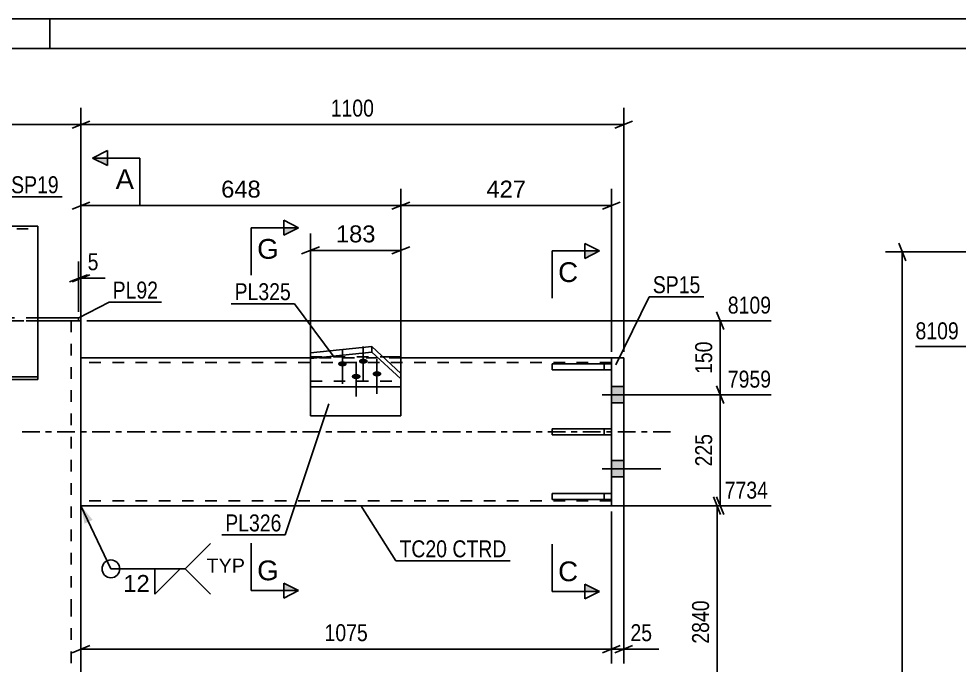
# Model space of a CAD drawing. Header units: millimetres. Extents: x -158 to 436, y -213 to 207.
# Drawn here: x 10.3 to 169.2, y 97.5 to 206.7 of the extents above; entities that cross this region are included whole.
import ezdxf

# ---------------------------------------------------------------- set-up
doc = ezdxf.new("R2010")
doc.units = ezdxf.units.MM
doc.linetypes.add('DXK_LINE_DOT2', pattern=[3.9198, 1.9599, -1.9599])
doc.linetypes.add('DXK_LINE_DOT3', pattern=[5.9187, 2.979, -0.9799, 0.9799, -0.9799])
doc.styles.add('Arial', font='ARIAL.TTF', dxfattribs={"height": 0.2})
doc.styles.add('Arial Narrow', font='ARIALN.TTF', dxfattribs={"height": 0.2})

# ---------------------------------------------------------------- blocks, each defined once
blk = doc.blocks.new('Unknown-284859241-1134')
at = {"color": 5, "linetype": 'Continuous'}
for p, q in [((435.6, 206.66), (-158.4, 206.66)), ((15.6, 201.66), (15.6, 206.66)), ((430.6, 201.66), (-153.4, 201.66))]:
    blk.add_line(p, q, dxfattribs=at)
blk = doc.blocks.new('Part-284859241-2859 - 2857')
at = {"color": 2, "linetype": 'Continuous'}
for p, q in [((59.59, 150.23), (69.93, 151.32)), ((69.93, 151.32), (74.86, 146.78)), ((69.93, 151.32), (69.93, 150.38)), ((69.93, 150.38), (59.59, 149.29)), ((59.59, 144.51), (59.59, 150.23)), ((74.86, 145.84), (69.93, 150.38)), ((74.86, 146.78), (74.86, 144.51)), ((74.86, 144.51), (59.59, 144.51))]:
    blk.add_line(p, q, dxfattribs=at)
at = {"color": 7, "linetype": 'DXK_LINE_DOT2'}
blk.add_line((59.59, 145.45), (74.86, 145.45), dxfattribs=at)
blk = doc.blocks.new('Part-284859241-2866 - 2857')
at = {"color": 2, "linetype": 'Continuous'}
for p, q in [((-13.54, 171.63), (-13.54, 145.73)), ((-13.54, 171.63), (13.54, 171.63)), ((13.54, 145.73), (13.54, 171.63)), ((-13.54, 146.18), (13.54, 146.18)), ((-13.54, 145.73), (13.54, 145.73))]:
    blk.add_line(p, q, dxfattribs=at)
at = {"color": 7, "linetype": 'DXK_LINE_DOT2'}
blk.add_line((-13.54, 171.18), (13.54, 171.18), dxfattribs=at)
blk = doc.blocks.new('Part-284859241-2937 - 2857')
at = {"color": 2, "linetype": 'Continuous'}
for p, q in [((59.59, 149.42), (20.83, 149.42)), ((110.42, 149.42), (74.86, 149.42)), ((110.42, 124.42), (20.83, 124.42))]:
    blk.add_line(p, q, dxfattribs=at)
at = {"color": 7, "linetype": 'DXK_LINE_DOT2'}
for p, q in [((20.83, 124.42), (20.83, 149.42)), ((74.86, 149.42), (59.59, 149.42)), ((110.42, 149.42), (110.42, 124.42)), ((110.42, 148.59), (20.83, 148.59)), ((110.42, 125.26), (20.83, 125.26))]:
    blk.add_line(p, q, dxfattribs=at)
at = {"color": 7, "linetype": 'DXK_LINE_DOT3'}
blk.add_line((120.42, 136.92), (10.83, 136.92), dxfattribs=at)
blk = doc.blocks.new('Part-284859241-2976 - 2857')
at = {"color": 2, "linetype": 'Continuous'}
for p, q in [((110.42, 149.42), (110.42, 124.42)), ((112.5, 149.42), (110.42, 149.42)), ((112.5, 124.42), (112.5, 149.42)), ((110.42, 124.42), (112.5, 124.42))]:
    blk.add_line(p, q, dxfattribs=at)
blk = doc.blocks.new('Bolt-284859241-3026 - 2857')
at = {"linetype": 'Continuous'}
for points in [[(110.42, 144.55), (110.42, 141.8), (112.5, 141.8), (112.5, 144.55)], [(110.42, 144.55), (110.42, 141.8), (112.5, 141.8), (112.5, 144.55)], [(110.42, 132.05), (110.42, 129.3), (112.5, 129.3), (112.5, 132.05)], [(110.42, 132.05), (110.42, 129.3), (112.5, 129.3), (112.5, 132.05)]]:
    blk.add_hatch(color=1, dxfattribs=at).paths.add_polyline_path(points)
at = {"color": 1, "linetype": 'Continuous'}
for p, q in [((110.42, 144.55), (112.5, 144.55)), ((110.42, 144.55), (112.5, 144.55)), ((108.83, 143.17), (118.75, 143.17)), ((108.83, 143.17), (118.75, 143.17)), ((110.42, 141.8), (112.5, 141.8)), ((110.42, 141.8), (112.5, 141.8)), ((110.42, 132.05), (112.5, 132.05)), ((110.42, 132.05), (112.5, 132.05)), ((108.83, 130.67), (118.75, 130.67)), ((108.83, 130.67), (118.75, 130.67)), ((110.42, 129.3), (112.5, 129.3)), ((110.42, 129.3), (112.5, 129.3))]:
    blk.add_line(p, q, dxfattribs=at)
blk = doc.blocks.new('Part-284859241-2991 - 2857')
at = {"color": 2, "linetype": 'Continuous'}
for p, q in [((-20.42, 156.17), (-13.54, 156.17)), ((-20.42, 156.17), (-20.42, 155.67)), ((-20.42, 155.67), (-19.02, 155.67)), ((20.42, 156.17), (13.54, 156.17)), ((20.42, 155.67), (19.02, 155.67)), ((20.42, 156.17), (20.42, 155.67))]:
    blk.add_line(p, q, dxfattribs=at)
at = {"color": 7, "linetype": 'DXK_LINE_DOT2'}
for p, q in [((19.02, 155.67), (-19.02, 155.67)), ((13.54, 156.17), (-13.54, 156.17))]:
    blk.add_line(p, q, dxfattribs=at)
blk = doc.blocks.new('Part-284859241-3002 - 2857')
at = {"color": 7, "linetype": 'DXK_LINE_DOT2'}
for p, q in [((59.59, 144.51), (59.59, 149.59)), ((59.59, 149.59), (71.81, 149.59)), ((74.86, 146.78), (74.86, 144.51))]:
    blk.add_line(p, q, dxfattribs=at)
at = {"color": 2, "linetype": 'Continuous'}
for p, q in [((74.86, 149.59), (71.81, 149.59)), ((74.86, 149.59), (74.86, 146.78)), ((59.59, 144.51), (59.59, 139.59)), ((74.86, 139.59), (74.86, 144.51)), ((74.86, 139.59), (59.59, 139.59))]:
    blk.add_line(p, q, dxfattribs=at)
blk = doc.blocks.new('Bolt-284859241-3024 - 2857')
at = {"linetype": 'Continuous'}
for points in [[(64.99, 148.81), (65.14, 148.8), (65.29, 148.78), (65.43, 148.73), (65.55, 148.67), (65.64, 148.6), (65.7, 148.52), (65.73, 148.43), (65.73, 148.34), (65.7, 148.25), (65.64, 148.17), (65.55, 148.09), (65.43, 148.03), (65.29, 147.99), (65.14, 147.96), (64.99, 147.95), (64.83, 147.96), (64.68, 147.99), (64.55, 148.03), (64.43, 148.09), (64.34, 148.17), (64.28, 148.25), (64.24, 148.34), (64.24, 148.43), (64.28, 148.52), (64.34, 148.6), (64.43, 148.67), (64.55, 148.73), (64.68, 148.78), (64.83, 148.8)], [(68.5, 149.26), (68.66, 149.25), (68.81, 149.22), (68.95, 149.17), (69.06, 149.11), (69.15, 149.04), (69.22, 148.96), (69.25, 148.87), (69.25, 148.78), (69.22, 148.7), (69.15, 148.62), (69.06, 148.54), (68.95, 148.48), (68.81, 148.44), (68.66, 148.41), (68.5, 148.4), (68.35, 148.41), (68.2, 148.44), (68.06, 148.48), (67.95, 148.54), (67.85, 148.62), (67.79, 148.7), (67.76, 148.78), (67.76, 148.87), (67.79, 148.96), (67.85, 149.04), (67.95, 149.11), (68.06, 149.17), (68.2, 149.22), (68.35, 149.25)], [(67.31, 146.69), (67.46, 146.68), (67.61, 146.65), (67.75, 146.61), (67.87, 146.54), (67.96, 146.47), (68.02, 146.38), (68.05, 146.29), (68.05, 146.2), (68.02, 146.11), (67.96, 146.02), (67.87, 145.95), (67.75, 145.88), (67.61, 145.84), (67.46, 145.81), (67.31, 145.8), (67.15, 145.81), (67, 145.84), (66.87, 145.88), (66.75, 145.95), (66.66, 146.02), (66.6, 146.11), (66.56, 146.2), (66.56, 146.29), (66.6, 146.38), (66.66, 146.47), (66.75, 146.54), (66.87, 146.61), (67, 146.65), (67.15, 146.68)], [(70.82, 147.13), (70.98, 147.12), (71.13, 147.1), (71.27, 147.05), (71.38, 146.99), (71.47, 146.91), (71.54, 146.83), (71.57, 146.74), (71.57, 146.64), (71.54, 146.55), (71.47, 146.47), (71.38, 146.39), (71.27, 146.33), (71.13, 146.29), (70.98, 146.26), (70.82, 146.25), (70.67, 146.26), (70.52, 146.29), (70.38, 146.33), (70.27, 146.39), (70.17, 146.47), (70.11, 146.55), (70.08, 146.64), (70.08, 146.74), (70.11, 146.83), (70.17, 146.91), (70.27, 146.99), (70.38, 147.05), (70.52, 147.1), (70.67, 147.12)]]:
    blk.add_hatch(color=1, dxfattribs=at).paths.add_polyline_path(points)
at = {"color": 1, "linetype": 'Continuous'}
for p, q in [((64.99, 150.89), (64.99, 145.02)), ((68.5, 151.33), (68.5, 145.46)), ((67.31, 148.75), (67.31, 142.88)), ((70.82, 149.2), (70.82, 143.32))]:
    blk.add_line(p, q, dxfattribs=at)
blk = doc.blocks.new('Part-284859241-3034 - 2857')
at = {"linetype": 'Continuous'}
blk.add_hatch(color=2, dxfattribs=at).paths.add_polyline_path([(0, 29.17), (-0.8, 30.57), (0.8, 30.57)])
at = {"color": 7, "linetype": 'DXK_LINE_DOT3'}
for p, q in [((0, 107.76), (0, 165.67)), ((0, 29.27), (0, 107.66)), ((0, -10), (0, 29.17))]:
    blk.add_line(p, q, dxfattribs=at)
at = {"color": 2, "linetype": 'Continuous'}
for p, q in [((-20.83, 107.76), (-20.83, 155.67)), ((-20.83, 155.67), (-20.42, 155.67)), ((-19.02, 155.67), (-17.5, 155.67)), ((-17.5, 155.67), (-13.54, 155.67)), ((19.02, 155.67), (13.54, 155.67)), ((20.83, 155.67), (20.42, 155.67)), ((20.83, 155.67), (20.83, 107.76)), ((-20.83, 29.27), (-20.83, 107.66)), ((20.83, 107.66), (20.83, 29.27)), ((0, 29.17), (-0.8, 30.57)), ((-0.8, 30.57), (0.8, 30.57)), ((0.8, 30.57), (0, 29.17)), ((-20.83, 12.5), (-20.83, 29.17)), ((20.83, 29.17), (20.83, 12.5))]:
    blk.add_line(p, q, dxfattribs=at)
at = {"color": 7, "linetype": 'DXK_LINE_DOT2'}
for p, q in [((-20.83, 155.67), (-19.02, 155.67)), ((-20.42, 155.67), (-19.86, 155.67)), ((-19.17, 155.67), (-19.17, 107.76)), ((13.54, 155.67), (-13.54, 155.67)), ((20.42, 155.67), (17.5, 155.67)), ((19.17, 155.67), (19.17, 107.76)), ((-19.17, 107.66), (-19.17, 29.27)), ((19.17, 107.66), (19.17, 29.27)), ((-19.17, 29.17), (-19.17, 0)), ((19.17, 29.17), (19.17, 0)), ((-20.83, 12.5), (-20.83, 0)), ((20.83, 12.5), (20.83, 0)), ((20.83, 0), (-20.83, 0))]:
    blk.add_line(p, q, dxfattribs=at)
at = {"color": 2, "linetype": 'Continuous'}
blk.add_circle((0, 30.07), 1, dxfattribs=at)
blk = doc.blocks.new('Part-284859241-7354 - 2857')
at = {"color": 7, "linetype": 'DXK_LINE_DOT2'}
for p, q in [((110.42, 137.42), (100.42, 137.42)), ((100.42, 137.42), (100.42, 136.42)), ((109.17, 136.42), (109.17, 137.42)), ((110.42, 136.42), (110.42, 137.42)), ((100.42, 136.42), (110.42, 136.42))]:
    blk.add_line(p, q, dxfattribs=at)
blk = doc.blocks.new('Part-284859241-7355 - 2857')
at = {"color": 7, "linetype": 'DXK_LINE_DOT2'}
for p, q in [((110.42, 148.38), (100.42, 148.38)), ((100.42, 148.38), (100.42, 147.38)), ((109.17, 148.38), (109.17, 147.38)), ((110.42, 147.38), (110.42, 148.38)), ((100.42, 147.38), (110.42, 147.38))]:
    blk.add_line(p, q, dxfattribs=at)
blk = doc.blocks.new('Part-284859241-7356 - 2857')
at = {"color": 7, "linetype": 'DXK_LINE_DOT2'}
for p, q in [((110.42, 126.47), (100.42, 126.47)), ((100.42, 126.47), (100.42, 125.47)), ((109.17, 126.47), (109.17, 125.47)), ((110.42, 125.47), (110.42, 126.47)), ((100.42, 125.47), (110.42, 125.47))]:
    blk.add_line(p, q, dxfattribs=at)
blk = doc.blocks.new('Part-284859241-7357 - 2857')
at = {"color": 2, "linetype": 'Continuous'}
for p, q in [((110.42, 137.42), (100.42, 137.42)), ((100.42, 136.42), (100.42, 137.42)), ((110.42, 137.42), (110.42, 136.42)), ((110.42, 136.42), (100.42, 136.42))]:
    blk.add_line(p, q, dxfattribs=at)
at = {"color": 7, "linetype": 'DXK_LINE_DOT2'}
blk.add_line((109.17, 136.42), (109.17, 137.42), dxfattribs=at)
blk = doc.blocks.new('Part-284859241-7358 - 2857')
at = {"color": 2, "linetype": 'Continuous'}
for p, q in [((110.42, 148.38), (100.42, 148.38)), ((100.42, 147.38), (100.42, 148.38)), ((110.42, 148.38), (110.42, 147.38)), ((110.42, 147.38), (100.42, 147.38))]:
    blk.add_line(p, q, dxfattribs=at)
at = {"color": 7, "linetype": 'DXK_LINE_DOT2'}
blk.add_line((109.17, 147.38), (109.17, 148.38), dxfattribs=at)
blk = doc.blocks.new('Part-284859241-7359 - 2857')
at = {"color": 2, "linetype": 'Continuous'}
for p, q in [((110.42, 126.47), (100.42, 126.47)), ((100.42, 125.47), (100.42, 126.47)), ((110.42, 126.47), (110.42, 125.47)), ((110.42, 125.47), (100.42, 125.47))]:
    blk.add_line(p, q, dxfattribs=at)
at = {"color": 7, "linetype": 'DXK_LINE_DOT2'}
blk.add_line((109.17, 125.47), (109.17, 126.47), dxfattribs=at)
blk = doc.blocks.new('StraightDimension-284859241-3214 - 2857')
at = {"color": 7, "linetype": 'Continuous'}
for p, q in [((-20.83, 150.42), (-20.83, 191.64)), ((20.83, 150.42), (20.83, 191.64)), ((-19.33, 189.39), (-22.33, 188.19)), ((19.33, 188.19), (22.33, 189.39)), ((-20.83, 188.79), (20.83, 188.79))]:
    blk.add_line(p, q, dxfattribs=at)
at = {"color": 0}
blk.add_wipeout([(3.34, 189.54), (3.34, 193.74), (-3.34, 193.74), (-3.34, 189.54)], dxfattribs=at)
at = {"color": 3, "style": 'Arial Narrow'}
blk.add_text('500', height=2.863, dxfattribs=at).set_placement((-2.74, 190.14))
blk = doc.blocks.new('StraightDimension-284859241-3204 - 2857')
at = {"color": 7, "linetype": 'Continuous'}
for p, q in [((20.83, 150.42), (20.83, 191.64)), ((112.5, 150.42), (112.5, 191.64)), ((22.33, 189.39), (19.33, 188.19)), ((111, 188.19), (114, 189.39)), ((20.83, 188.79), (112.5, 188.79))]:
    blk.add_line(p, q, dxfattribs=at)
at = {"color": 0}
blk.add_wipeout([(70.92, 189.54), (70.92, 193.74), (62.41, 193.74), (62.41, 189.54)], dxfattribs=at)
at = {"color": 3, "style": 'Arial Narrow'}
blk.add_text('1100', height=2.863, dxfattribs=at).set_placement((63.01, 190.14))
blk = doc.blocks.new('StraightDimension-284859241-8741 - 2857')
at = {"color": 7, "linetype": 'Continuous'}
for p, q in [((112.5, 135.92), (112.5, 97.8)), ((110.42, 123.42), (110.42, 97.8)), ((108.92, 99.6), (111.92, 100.8)), ((110.42, 100.2), (112.5, 100.2)), ((114, 100.8), (111, 99.6))]:
    blk.add_line(p, q, dxfattribs=at)
at = {"color": 0}
blk.add_wipeout([(117.88, 100.95), (117.88, 105.15), (113.03, 105.15), (113.03, 100.95)], dxfattribs=at)
at = {"color": 7, "linetype": 'Continuous'}
blk.add_line((112.5, 100.2), (118.41, 100.2), dxfattribs=at)
blk.add_line((112.5, 100.2), (118.41, 100.2), dxfattribs=at)
at = {"color": 3, "style": 'Arial Narrow'}
blk.add_text('25', height=2.863, dxfattribs=at).set_placement((113.63, 101.55))
blk = doc.blocks.new('StraightDimension-284859241-3236 - 2857')
at = {"color": 7, "linetype": 'Continuous'}
for p, q in [((20.42, 157.17), (20.42, 165.69)), ((20.83, 156.67), (20.83, 165.69)), ((18.92, 162.24), (21.92, 163.44)), ((22.33, 163.44), (19.33, 162.24)), ((20.42, 162.84), (20.83, 162.84))]:
    blk.add_line(p, q, dxfattribs=at)
at = {"color": 0}
blk.add_wipeout([(24.39, 163.59), (24.39, 167.79), (21.36, 167.79), (21.36, 163.59)], dxfattribs=at)
at = {"color": 7, "linetype": 'Continuous'}
blk.add_line((20.83, 162.84), (24.91, 162.84), dxfattribs=at)
blk.add_line((20.83, 162.84), (24.91, 162.84), dxfattribs=at)
at = {"color": 3, "style": 'Arial Narrow'}
blk.add_text('5', height=2.86, dxfattribs=at).set_placement((21.96, 164.19))
blk = doc.blocks.new('StraightDimension-284859241-5903 - 2857')
at = {"color": 7, "linetype": 'Continuous'}
for p, q in [((21.83, 155.67), (137.39, 155.67)), ((128.18, 157.17), (129.38, 154.17)), ((128.78, 143.17), (128.78, 155.67)), ((129.38, 141.67), (128.18, 144.67)), ((117.67, 143.17), (137.39, 143.17))]:
    blk.add_line(p, q, dxfattribs=at)
at = {"color": 0, "linetype": 'Continuous'}
blk.add_wipeout([(137.99, 156.27), (137.99, 160.47), (129.48, 160.47), (129.48, 156.27)], dxfattribs=at)
at = {"color": 0}
blk.add_wipeout([(128.03, 152.76), (123.83, 152.76), (123.83, 146.08), (128.03, 146.08)], dxfattribs=at)
at = {"color": 3, "linetype": 'Continuous', "style": 'Arial Narrow'}
blk.add_text('8109', height=2.863, dxfattribs=at).set_placement((130.08, 156.87))
at = {"color": 3, "style": 'Arial Narrow'}
blk.add_text('150', height=2.863, rotation=90.0002, dxfattribs=at).set_placement((127.43, 146.68))
blk = doc.blocks.new('StraightDimension-284859241-5904 - 2857')
at = {"color": 7, "linetype": 'Continuous'}
for p, q in [((129.38, 141.67), (128.18, 144.67)), ((117.67, 143.17), (137.39, 143.17)), ((128.78, 124.42), (128.78, 143.17)), ((128.18, 125.92), (129.38, 122.92)), ((111.42, 124.42), (137.39, 124.42))]:
    blk.add_line(p, q, dxfattribs=at)
at = {"color": 0, "linetype": 'Continuous'}
blk.add_wipeout([(137.99, 143.77), (137.99, 147.97), (129.48, 147.97), (129.48, 143.77)], dxfattribs=at)
at = {"color": 0}
blk.add_wipeout([(128.03, 137.14), (123.83, 137.14), (123.83, 130.46), (128.03, 130.46)], dxfattribs=at)
at = {"color": 3, "linetype": 'Continuous', "style": 'Arial Narrow'}
blk.add_text('7959', height=2.863, dxfattribs=at).set_placement((130.08, 144.37))
at = {"color": 3, "style": 'Arial Narrow'}
blk.add_text('225', height=2.863, rotation=90.0002, dxfattribs=at).set_placement((127.43, 131.06))
blk = doc.blocks.new('StraightDimension-284859241-5905 - 2857')
at = {"color": 7, "linetype": 'Continuous'}
for p, q in [((128.85, 122.92), (127.65, 125.92)), ((111.42, 124.42), (136.86, 124.42)), ((128.25, 85.16), (128.25, 124.42)), ((127.65, 86.66), (128.85, 83.66)), ((67.67, 85.16), (136.86, 85.16))]:
    blk.add_line(p, q, dxfattribs=at)
at = {"color": 0, "linetype": 'Continuous'}
blk.add_wipeout([(137.46, 125.02), (137.46, 129.22), (128.95, 129.22), (128.95, 125.02)], dxfattribs=at)
at = {"color": 0}
blk.add_wipeout([(127.5, 109.05), (123.3, 109.05), (123.3, 100.53), (127.5, 100.53)], dxfattribs=at)
at = {"color": 3, "linetype": 'Continuous', "style": 'Arial Narrow'}
blk.add_text('7734', height=2.863, dxfattribs=at).set_placement((129.55, 125.62))
at = {"color": 3, "style": 'Arial Narrow'}
blk.add_text('2840', height=2.863, rotation=90.0002, dxfattribs=at).set_placement((126.9, 101.13))
blk = doc.blocks.new('StraightDimension-284859241-5992 - 2857')
at = {"color": 7, "linetype": 'Continuous'}
for p, q in [((74.86, 149.18), (74.86, 177.96)), ((110.42, 150.42), (110.42, 177.96)), ((76.36, 175.71), (73.36, 174.51)), ((74.86, 175.11), (110.42, 175.11)), ((108.92, 174.51), (111.92, 175.71))]:
    blk.add_line(p, q, dxfattribs=at)
at = {"color": 0}
blk.add_wipeout([(96.58, 175.86), (96.58, 180.06), (88.71, 180.06), (88.71, 175.86)], dxfattribs=at)
at = {"color": 3, "style": 'Arial'}
blk.add_text('427', height=2.865, dxfattribs=at).set_placement((89.31, 176.46))
blk = doc.blocks.new('StraightDimension-284859241-5993 - 2857')
at = {"color": 7, "linetype": 'Continuous'}
for p, q in [((20.83, 150.42), (20.83, 177.96)), ((74.86, 149.18), (74.86, 177.96)), ((22.33, 175.71), (19.33, 174.51)), ((20.83, 175.11), (74.86, 175.11)), ((73.36, 174.51), (76.36, 175.71))]:
    blk.add_line(p, q, dxfattribs=at)
at = {"color": 0}
blk.add_wipeout([(51.78, 175.86), (51.78, 180.06), (43.91, 180.06), (43.91, 175.86)], dxfattribs=at)
at = {"color": 3, "style": 'Arial'}
blk.add_text('648', height=2.865, dxfattribs=at).set_placement((44.51, 176.46))
blk = doc.blocks.new('StraightDimension-284859241-6022 - 2857')
at = {"color": 7, "linetype": 'Continuous'}
for p, q in [((59.59, 147.52), (59.59, 170.4)), ((74.86, 145.02), (74.86, 170.4)), ((61.09, 168.15), (58.09, 166.95)), ((59.59, 167.55), (74.86, 167.55)), ((73.36, 166.95), (76.36, 168.15))]:
    blk.add_line(p, q, dxfattribs=at)
at = {"color": 0}
blk.add_wipeout([(71.16, 168.3), (71.16, 172.5), (63.29, 172.5), (63.29, 168.3)], dxfattribs=at)
at = {"color": 3, "style": 'Arial'}
blk.add_text('183', height=2.865, dxfattribs=at).set_placement((63.89, 168.9))
blk = doc.blocks.new('StraightDimension-284859241-8742 - 2857')
at = {"color": 7, "linetype": 'Continuous'}
for p, q in [((110.42, 123.42), (110.42, 97.8)), ((20.83, 113.91), (20.83, 97.8)), ((22.33, 100.8), (19.33, 99.6)), ((20.83, 100.2), (110.42, 100.2)), ((108.92, 99.6), (111.92, 100.8))]:
    blk.add_line(p, q, dxfattribs=at)
at = {"color": 0}
blk.add_wipeout([(69.88, 100.95), (69.88, 105.15), (61.37, 105.15), (61.37, 100.95)], dxfattribs=at)
at = {"color": 3, "style": 'Arial Narrow'}
blk.add_text('1075', height=2.863, dxfattribs=at).set_placement((61.97, 101.55))
blk = doc.blocks.new('StraightDimension-284859241-2654 - 2450')
at = {"color": 7, "linetype": 'Continuous'}
for p, q in [((160.15, 165.79), (158.95, 168.79)), ((207.77, 167.29), (156.7, 167.29)), ((159.55, 6.04), (159.55, 167.29)), ((158.95, 7.54), (160.15, 4.54)), ((221.34, 6.04), (156.7, 6.04))]:
    blk.add_line(p, q, dxfattribs=at)
at = {"color": 0}
blk.add_wipeout([(158.8, 90.92), (154.6, 90.92), (154.6, 82.41), (158.8, 82.41)], dxfattribs=at)
at = {"color": 3, "style": 'Arial Narrow'}
blk.add_text('8326', height=2.863, rotation=90.0002, dxfattribs=at).set_placement((158.2, 83.01))
blk = doc.blocks.new('StraightDimension-284859241-5246 - 2450')
at = {"color": 7, "linetype": 'Continuous'}
for p, q in [((182.99, 152.83), (184.19, 149.83)), ((233.84, 151.33), (161.78, 151.33)), ((183.59, 148.94), (183.59, 151.33)), ((184.19, 147.44), (182.99, 150.44)), ((202.51, 148.94), (170.48, 148.94))]:
    blk.add_line(p, q, dxfattribs=at)
at = {"color": 0, "linetype": 'Continuous'}
blk.add_wipeout([(169.69, 151.93), (169.69, 156.13), (161.18, 156.13), (161.18, 151.93)], dxfattribs=at)
at = {"color": 0}
blk.add_wipeout([(182.84, 152.56), (178.64, 152.56), (178.64, 147.71), (182.84, 147.71)], dxfattribs=at)
at = {"color": 3, "linetype": 'Continuous', "style": 'Arial Narrow'}
blk.add_text('8109', height=2.863, dxfattribs=at).set_placement((161.78, 152.53))
at = {"color": 3, "style": 'Arial Narrow'}
blk.add_text('29', height=2.863, rotation=90.0002, dxfattribs=at).set_placement((182.24, 148.31))
blk = doc.blocks.new('Mark-284859241-2987 - 2857')
at = {"color": 0}
blk.add_wipeout([(33.85, 159.41), (33.85, 162.41), (26.18, 162.41), (26.18, 159.41)], dxfattribs=at)
blk.add_wipeout([(33.85, 159.41), (33.85, 162.41), (26.18, 162.41), (26.18, 159.41)], dxfattribs=at)
at = {"color": 30, "linetype": 'Continuous'}
for p, q in [((20.35, 156.1), (25.58, 158.81)), ((25.58, 158.81), (34.45, 158.81))]:
    blk.add_line(p, q, dxfattribs=at)
at = {"color": 3, "style": 'Arial Narrow'}
blk.add_text('PL92', height=2.863, dxfattribs=at).set_placement((26.18, 159.41))
blk = doc.blocks.new('Mark-284859241-2862 - 2857')
at = {"color": 0}
blk.add_wipeout([(17.08, 177.2), (17.08, 180.2), (9.04, 180.2), (9.04, 177.2)], dxfattribs=at)
blk.add_wipeout([(17.08, 177.2), (17.08, 180.2), (9.04, 180.2), (9.04, 177.2)], dxfattribs=at)
at = {"color": 30, "linetype": 'Continuous'}
for p, q in [((1.41, 168.19), (8.44, 176.6)), ((8.44, 176.6), (17.68, 176.6))]:
    blk.add_line(p, q, dxfattribs=at)
at = {"color": 3, "style": 'Arial Narrow'}
blk.add_text('SP19', height=2.863, dxfattribs=at).set_placement((9.04, 177.2))
blk = doc.blocks.new('Mark-284859241-2933 - 2857')
at = {"color": 0}
for points in [[(82.67, 115.71), (82.67, 118.71), (74.63, 118.71), (74.63, 115.71)], [(92.69, 115.71), (92.69, 118.71), (83.57, 118.71), (83.57, 115.71)]]:
    blk.add_wipeout(points, dxfattribs=at)
for points in [[(82.67, 115.71), (82.67, 118.71), (74.63, 118.71), (74.63, 115.71)], [(92.69, 115.71), (92.69, 118.71), (83.57, 118.71), (83.57, 115.71)]]:
    blk.add_wipeout(points, dxfattribs=at)
at = {"color": 30, "linetype": 'Continuous'}
for p, q in [((68.08, 124.48), (74.03, 115.11)), ((74.03, 115.11), (93.29, 115.11))]:
    blk.add_line(p, q, dxfattribs=at)
at = {"color": 3, "style": 'Arial Narrow'}
for s, p in [('TC20', (74.63, 115.71)), ('CTRD', (83.57, 115.71))]:
    blk.add_text(s, height=2.863, dxfattribs=at).set_placement(p)
blk = doc.blocks.new('Mark-284859241-2972 - 2857')
at = {"color": 0}
blk.add_wipeout([(125.45, 160.32), (125.45, 163.32), (117.41, 163.32), (117.41, 160.32)], dxfattribs=at)
blk.add_wipeout([(125.45, 160.32), (125.45, 163.32), (117.41, 163.32), (117.41, 160.32)], dxfattribs=at)
at = {"color": 30, "linetype": 'Continuous'}
for p, q in [((111.16, 148.22), (116.81, 159.72)), ((116.81, 159.72), (126.05, 159.72))]:
    blk.add_line(p, q, dxfattribs=at)
at = {"color": 3, "style": 'Arial Narrow'}
blk.add_text('SP15', height=2.863, dxfattribs=at).set_placement((117.41, 160.32))
blk = doc.blocks.new('SectionMark-284859241-3334 - 2857')
at = {"linetype": 'Continuous'}
for points in [[(105.92, 166.2), (105.92, 167.45), (108.42, 167.45)], [(105.92, 109.92), (105.92, 111.17), (108.42, 109.92)]]:
    blk.add_hatch(color=6, dxfattribs=at).paths.add_polyline_path(points)
at = {"color": 6, "linetype": 'Continuous'}
for p, q in [((105.92, 166.2), (105.92, 168.7)), ((105.92, 168.7), (108.42, 167.45)), ((100.42, 167.45), (100.42, 159.45)), ((100.42, 167.45), (108.42, 167.45)), ((108.42, 167.45), (105.92, 166.2)), ((100.42, 109.92), (100.42, 117.92)), ((100.42, 109.92), (108.42, 109.92)), ((108.42, 109.92), (105.92, 111.17)), ((105.92, 111.17), (105.92, 108.67)), ((108.42, 109.92), (105.92, 108.67))]:
    blk.add_line(p, q, dxfattribs=at)
at = {"color": 0, "linetype": 'Continuous'}
for points in [[(104.79, 162.2), (104.79, 165.7), (101.42, 165.7), (101.42, 162.2)], [(104.79, 111.67), (104.79, 115.17), (101.42, 115.17), (101.42, 111.67)]]:
    blk.add_wipeout(points, dxfattribs=at)
at = {"color": 3, "linetype": 'Continuous', "style": 'Arial'}
for p in [(101.42, 162.2), (101.42, 111.67)]:
    blk.add_text('C', height=3.34, dxfattribs=at).set_placement(p)
blk = doc.blocks.new('SectionMark-284859241-3338 - 2857')
at = {"linetype": 'Continuous'}
for points in [[(25.3, 183.14), (25.3, 181.89), (22.8, 183.14)], [(25.16, -24.74), (25.16, -25.99), (22.66, -25.99)]]:
    blk.add_hatch(color=6, dxfattribs=at).paths.add_polyline_path(points)
at = {"color": 6, "linetype": 'Continuous'}
for p, q in [((22.8, 183.14), (25.3, 184.39)), ((25.3, 181.89), (25.3, 184.39)), ((30.8, 183.14), (22.8, 183.14)), ((22.8, 183.14), (25.3, 181.89)), ((30.8, 183.14), (30.79, 175.14)), ((30.66, -25.99), (30.66, -17.99)), ((22.66, -25.99), (25.16, -24.74)), ((25.16, -24.74), (25.16, -27.24)), ((30.66, -25.99), (22.66, -25.99)), ((25.16, -27.24), (22.66, -25.99))]:
    blk.add_line(p, q, dxfattribs=at)
at = {"color": 0, "linetype": 'Continuous'}
for points in [[(29.8, 177.89), (29.8, 181.39), (26.69, 181.39), (26.68, 177.89)], [(29.66, -24.24), (29.66, -20.74), (26.55, -20.74), (26.55, -24.24)]]:
    blk.add_wipeout(points, dxfattribs=at)
at = {"color": 3, "linetype": 'Continuous', "style": 'Arial'}
for p in [(26.68, 177.89), (26.55, -24.24)]:
    blk.add_text('A', height=3.34, rotation=-0.0115, dxfattribs=at).set_placement(p)
blk = doc.blocks.new('WeldMark-284859241-3374 - 2857')
at = {"linetype": 'Continuous'}
blk.add_hatch(color=30, dxfattribs=at).paths.add_polyline_path([(21.44, 121.39), (20.83, 124.42), (22.8, 122.03)])
at = {"color": 30, "linetype": 'Continuous'}
blk.add_line((20.83, 124.42), (25.89, 113.76), dxfattribs=at)
at = {"color": 3, "linetype": 'Continuous'}
for q in [(42.72, 118.04), (42.72, 109.47)]:
    blk.add_line((38.44, 113.76), q, dxfattribs=at)
blk.add_arc((25.89, 113.76), 1.5, 90, 270, dxfattribs=at)
at = {"color": 0}
blk.add_wipeout([(32.64, 109.66), (32.64, 113.06), (27.79, 113.06), (27.79, 109.66)], dxfattribs=at)
at = {"color": 30, "linetype": 'Continuous'}
blk.add_line((25.89, 113.76), (38.44, 113.76), dxfattribs=at)
at = {"color": 3, "linetype": 'Continuous'}
for p, q in [((33.29, 113.76), (37.58, 113.76)), ((37.58, 113.76), (33.29, 109.47)), ((33.29, 109.47), (33.29, 113.76))]:
    blk.add_line(p, q, dxfattribs=at)
blk.add_arc((25.89, 113.76), 1.5, 270, 90, dxfattribs=at)
at = {"color": 3, "style": 'Arial'}
blk.add_text('12', height=2.865, dxfattribs=at).set_placement((27.99, 109.86))
at = {"color": 0, "linetype": 'Continuous'}
blk.add_wipeout([(48.52, 113.11), (48.52, 115.61), (42.04, 115.61), (42.04, 113.11)], dxfattribs=at)
blk.add_wipeout([(48.52, 113.11), (48.52, 115.61), (42.04, 115.61), (42.04, 113.11)], dxfattribs=at)
at = {"color": 3, "linetype": 'Continuous', "style": 'Arial'}
blk.add_text('TYP', height=2.388, dxfattribs=at).set_placement((42.04, 113.11))
blk = doc.blocks.new('Mark-284859241-6279 - 2857')
at = {"color": 0}
blk.add_wipeout([(56.29, 159.14), (56.29, 162.14), (46.78, 162.14), (46.78, 159.14)], dxfattribs=at)
blk.add_wipeout([(56.29, 159.14), (56.29, 162.14), (46.78, 162.14), (46.78, 159.14)], dxfattribs=at)
at = {"color": 30, "linetype": 'Continuous'}
for p in [(46.18, 158.54), (63.62, 149.51)]:
    blk.add_line(p, (56.89, 158.54), dxfattribs=at)
at = {"color": 3, "style": 'Arial Narrow'}
blk.add_text('PL325', height=2.863, dxfattribs=at).set_placement((46.78, 159.14))
blk = doc.blocks.new('Mark-284859241-6282 - 2857')
at = {"color": 0}
blk.add_wipeout([(54.7, 120.09), (54.7, 123.09), (45.2, 123.09), (45.2, 120.09)], dxfattribs=at)
blk.add_wipeout([(54.7, 120.09), (54.7, 123.09), (45.2, 123.09), (45.2, 120.09)], dxfattribs=at)
at = {"color": 30, "linetype": 'Continuous'}
for p in [(62.67, 141.61), (44.6, 119.49)]:
    blk.add_line(p, (55.3, 119.49), dxfattribs=at)
at = {"color": 3, "style": 'Arial Narrow'}
blk.add_text('PL326', height=2.863, dxfattribs=at).set_placement((45.2, 120.09))
blk = doc.blocks.new('SectionMark-284859241-6302 - 2857')
at = {"linetype": 'Continuous'}
for points in [[(55.09, 170.13), (55.09, 171.38), (57.59, 171.38)], [(55.09, 110.08), (55.09, 111.33), (57.59, 110.08)]]:
    blk.add_hatch(color=6, dxfattribs=at).paths.add_polyline_path(points)
at = {"color": 6, "linetype": 'Continuous'}
for p, q in [((55.09, 170.13), (55.09, 172.63)), ((55.09, 172.63), (57.59, 171.38)), ((49.59, 171.38), (49.59, 163.38)), ((49.59, 171.38), (57.59, 171.38)), ((57.59, 171.38), (55.09, 170.13)), ((49.59, 110.08), (49.59, 118.08)), ((57.59, 110.08), (55.09, 111.33)), ((55.09, 111.33), (55.09, 108.83)), ((49.59, 110.08), (57.59, 110.08)), ((57.59, 110.08), (55.09, 108.83))]:
    blk.add_line(p, q, dxfattribs=at)
at = {"color": 0, "linetype": 'Continuous'}
for points in [[(54.22, 166.13), (54.22, 169.63), (50.59, 169.63), (50.59, 166.13)], [(54.22, 111.83), (54.22, 115.33), (50.59, 115.33), (50.59, 111.83)]]:
    blk.add_wipeout(points, dxfattribs=at)
at = {"color": 3, "linetype": 'Continuous', "style": 'Arial'}
for p in [(50.59, 166.13), (50.59, 111.83)]:
    blk.add_text('G', height=3.34, dxfattribs=at).set_placement(p)

msp = doc.modelspace()

# ---------------------------------------------------------------- block references
for name in ['Unknown-284859241-1134', 'Part-284859241-2866 - 2857', 'Part-284859241-3034 - 2857', 'Part-284859241-2991 - 2857', 'Part-284859241-2859 - 2857', 'Bolt-284859241-3024 - 2857', 'Part-284859241-2937 - 2857', 'Part-284859241-3002 - 2857', 'Part-284859241-2976 - 2857', 'Part-284859241-7355 - 2857', 'Part-284859241-7358 - 2857', 'Bolt-284859241-3026 - 2857', 'Part-284859241-7354 - 2857', 'Part-284859241-7357 - 2857', 'Part-284859241-7356 - 2857', 'Part-284859241-7359 - 2857']:
    msp.add_blockref(name, (0, 0))

# ---------------------------------------------------------------- next in the draw order: block references
for name in ['StraightDimension-284859241-3214 - 2857', 'StraightDimension-284859241-2654 - 2450', 'StraightDimension-284859241-8741 - 2857']:
    msp.add_blockref(name, (0, 0))

# ---------------------------------------------------------------- next in the draw order: block references
for name in ['StraightDimension-284859241-3204 - 2857', 'Mark-284859241-2862 - 2857', 'StraightDimension-284859241-5246 - 2450']:
    msp.add_blockref(name, (0, 0))

# ---------------------------------------------------------------- next in the draw order: block references
msp.add_blockref('StraightDimension-284859241-3236 - 2857', (0, 0))

# ---------------------------------------------------------------- next in the draw order: block references
msp.add_blockref('StraightDimension-284859241-5903 - 2857', (0, 0))

# ---------------------------------------------------------------- next in the draw order: block references
for name in ['StraightDimension-284859241-5992 - 2857', 'StraightDimension-284859241-5904 - 2857']:
    msp.add_blockref(name, (0, 0))

# ---------------------------------------------------------------- next in the draw order: block references
for name in ['StraightDimension-284859241-5993 - 2857', 'Mark-284859241-2972 - 2857', 'StraightDimension-284859241-5905 - 2857']:
    msp.add_blockref(name, (0, 0))

# ---------------------------------------------------------------- next in the draw order: block references
for name in ['StraightDimension-284859241-6022 - 2857', 'Mark-284859241-2987 - 2857', 'StraightDimension-284859241-8742 - 2857']:
    msp.add_blockref(name, (0, 0))

# ---------------------------------------------------------------- next in the draw order: block references
for name in ['SectionMark-284859241-3338 - 2857', 'SectionMark-284859241-3334 - 2857', 'Mark-284859241-6279 - 2857', 'Mark-284859241-2933 - 2857']:
    msp.add_blockref(name, (0, 0))

# ---------------------------------------------------------------- next in the draw order: block references
msp.add_blockref('WeldMark-284859241-3374 - 2857', (0, 0))

# ---------------------------------------------------------------- next in the draw order: block references
msp.add_blockref('Mark-284859241-6282 - 2857', (0, 0))

# ---------------------------------------------------------------- next in the draw order: block references
msp.add_blockref('SectionMark-284859241-6302 - 2857', (0, 0))

doc.saveas('drawing.dxf')
